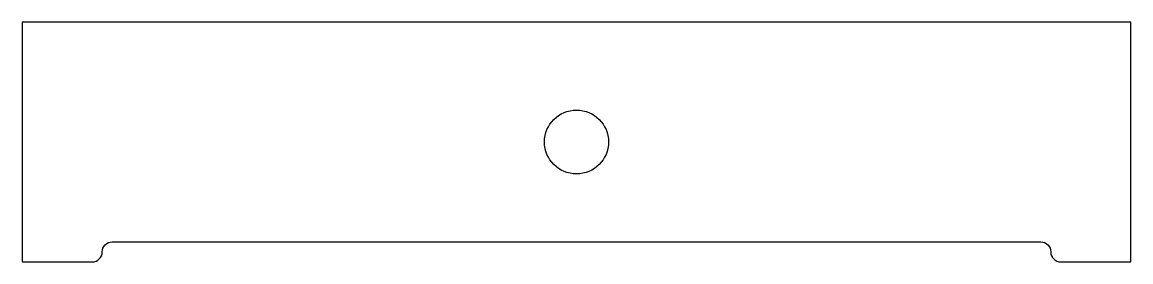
# Model space of a CAD drawing. Header units: millimetres. Extents: x 0 to 277, y 0 to 60.
import ezdxf

# ---------------------------------------------------------------- set-up
doc = ezdxf.new("R2010")
doc.units = ezdxf.units.MM
doc.layers.get('0').update_dxf_attribs({"linetype": 'CONTINUOUS'})

msp = doc.modelspace()

# ---------------------------------------------------------------- linework, layer by layer
for points in [[(22.5, 5), (254.5, 5, -0.414214), (257, 2.5, 0.414214), (259.5, 0), (277, 0), (277, 60), (0, 60), (0, 0), (17.5, 0, 0.414214), (20, 2.5, -0.414214)], [(17.5, 0, 0.414214), (20, 2.5, -0.414214), (22.5, 5), (254.5, 5, -0.414214), (257, 2.5, 0.414214), (259.5, 0), (277, 0), (277, 60), (0, 60), (0, 0)]]:
    msp.add_lwpolyline(points, format="xyb", close=True)
msp.add_circle((138.5, 30), 8)
msp.add_circle((138.5, 30), 8)

doc.saveas('drawing.dxf')
